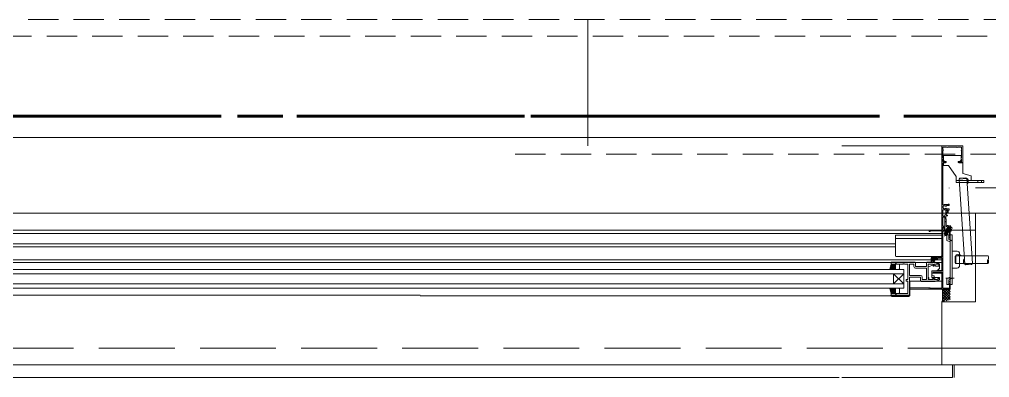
# Model space of a CAD drawing. Units: millimetres at full size, sheet at 1:30. Extents: x -16828 to 149130, y 47892 to 100313.
# Drawn here: x 4506 to 5657, y 50641 to 51066 of the extents above; entities that cross this region are included whole.
import ezdxf

# ---------------------------------------------------------------- set-up
doc = ezdxf.new("R2010")
doc.units = ezdxf.units.MM
doc.header["$LTSCALE"] = 30
for name, pattern in [('CHAIN2', [12, 9, -1, 1, -1]), ('DASHED1', [1.8, 1.2, -0.6]), ('DASHED3', [4, 3, -1]), ('DOUBLE_CHAIN1', [8.8, 5, -1, 0.6, -0.6, 0.6, -1])]:
    doc.linetypes.add(name, pattern=pattern)
for name, color, linetype, lineweight in [('0-0', 7, 'CHAIN2', 15), ('0-1', 7, 'Continuous', 15), ('2-0_通芯', 7, 'DOUBLE_CHAIN1', 15), ('2-1_躯体', 7, 'Continuous', 15), ('2-3_間仕切り', 7, 'Continuous', 15), ('2-A_建具', 7, 'Continuous', 15)]:
    doc.layers.add(name, color=color, linetype=linetype, lineweight=lineweight)

msp = doc.modelspace()

# ---------------------------------------------------------------- linework, layer by layer
at = {"layer": '0-0', "color": 1, "lineweight": 60}
msp.add_line((-9565.04, 50950.86), (35684.96, 50950.86), dxfattribs=at)
at = {"layer": '0-1'}
for p, q in [((459.96, 50835.86), (5909.96, 50835.86)), ((-6110.04, 50655.86), (31079.96, 50655.86))]:
    msp.add_line(p, q, dxfattribs=at)
at = {"layer": '0-1', "linetype": 'DASHED3'}
msp.add_line((-1280.04, 50675.86), (21780.96, 50675.86), dxfattribs=at)
at = {"layer": '2-0_通芯', "color": 1, "lineweight": 60}
msp.add_line((-10727.74, 50950.86), (35684.96, 50950.86), dxfattribs=at)
at = {"layer": '2-1_躯体'}
for p, q in [((5639.96, 50835.86), (5639.96, 50730.86)), ((5639.96, 50835.86), (5909.96, 50835.86)), ((5599.96, 50730.86), (5639.96, 50730.86)), ((5599.96, 50730.86), (5599.96, 50655.86)), ((5599.96, 50655.86), (6769.96, 50655.86))]:
    msp.add_line(p, q, dxfattribs=at)
at = {"layer": '2-1_躯体', "linetype": 'DASHED3'}
msp.add_line((5599.96, 50675.86), (6769.96, 50675.86), dxfattribs=at)
at = {"layer": '2-3_間仕切り'}
for p, q in [((5639.96, 50905.86), (5839.96, 50905.86)), ((5639.96, 50865.86), (5879.96, 50865.86))]:
    msp.add_line(p, q, dxfattribs=at)
at = {"layer": '2-A_建具', "linetype": 'DASHED1'}
for p, q in [((1275.96, 51065.86), (5093.96, 51065.86)), ((649.96, 51045.86), (5719.96, 51045.86))]:
    msp.add_line(p, q, dxfattribs=at)
at = {"layer": '2-A_建具'}
for p, q in [((5179.96, 50915.86), (5179.96, 51065.86)), ((649.96, 50925.86), (5719.96, 50925.86)), ((5599.96, 50915.86), (5481.46, 50915.86)), ((5600.46, 50915.86), (5624.46, 50915.86)), ((5624.96, 50882.91), (5624.96, 50915.36)), ((5601.46, 50895.36), (5601.46, 50846.19)), ((5601.96, 50904.41), (5601.96, 50898.81)), ((5622.96, 50904.41), (5601.96, 50904.41)), ((5601.96, 50898.81), (5603.46, 50897.31)), ((5601.96, 50895.91), (5601.96, 50892.41)), ((5604.76, 50895.91), (5601.96, 50895.91)), ((5604.21, 50895.86), (5601.96, 50895.86)), ((5603.46, 50897.31), (5604.76, 50897.31)), ((5620.16, 50897.31), (5621.46, 50897.31)), ((5624.96, 50895.91), (5620.16, 50895.91)), ((5624.46, 50895.86), (5620.71, 50895.86)), ((5621.46, 50897.31), (5622.96, 50898.81)), ((5622.96, 50898.81), (5622.96, 50904.41)), ((5616.96, 50879.56), (5616.96, 50872.41)), ((5649.96, 50874.71), (5616.96, 50874.71)), ((5616.96, 50872.41), (5649.96, 50872.41)), ((5629.65, 50876.96), (5620.67, 50876.36)), ((5627.47, 50775.56), (5620.67, 50876.36)), ((5634.96, 50880.23), (5624.96, 50882.91)), ((5629.65, 50876.96), (5628.58, 50877.89)), ((5636.45, 50776.16), (5629.65, 50876.96)), ((5634.96, 50880.23), (5634.96, 50874.71)), ((5642.81, 50872.41), (5642.81, 50874.71)), ((5647.31, 50872.41), (5647.31, 50874.71)), ((5649.96, 50872.41), (5649.96, 50874.71)), ((5608.76, 50865.66), (5608.96, 50865.86)), ((5601.64, 50843.36), (5601.68, 50843.21)), ((5601.68, 50842.71), (5601.64, 50842.56)), ((5602.61, 50844.55), (5602.46, 50844.54)), ((5602.46, 50841.39), (5602.61, 50841.37)), ((5603.38, 50844.8), (5603.26, 50844.75)), ((5603.26, 50841.17), (5603.38, 50841.12)), ((5604.26, 50844.58), (5604.17, 50844.66)), ((5604.17, 50841.26), (5604.26, 50841.35)), ((5605.16, 50844.11), (5605.02, 50844.11)), ((5605.02, 50841.81), (5605.16, 50841.81)), ((4405.96, 50815.86), (5639.96, 50815.86)), ((5606.48, 50814.48), (5603.19, 50808.8)), ((5604.19, 50814.48), (5604.1, 50814.32)), ((5604.19, 50814.48), (5604.63, 50814.48)), ((5607.97, 50813.1), (5604.19, 50814.48)), ((5604.54, 50815.08), (5604.45, 50814.93)), ((5604.45, 50814.93), (5604.67, 50814.55)), ((5604.45, 50814.93), (5608.23, 50813.56)), ((5604.54, 50815.08), (5604.98, 50815.08)), ((5608.32, 50813.71), (5604.54, 50815.08)), ((5604.63, 50814.48), (5604.67, 50814.55)), ((5604.63, 50814.48), (5607.75, 50813.48)), ((5607.79, 50813.56), (5604.67, 50814.55)), ((5604.89, 50815.69), (5604.8, 50815.54)), ((5604.8, 50815.54), (5605.02, 50815.16)), ((5604.8, 50815.54), (5608.58, 50814.16)), ((5604.89, 50815.69), (5605.33, 50815.69)), ((5608.67, 50814.32), (5604.89, 50815.69)), ((5604.98, 50815.08), (5605.02, 50815.16)), ((5604.98, 50815.08), (5608.1, 50814.09)), ((5608.14, 50814.16), (5605.02, 50815.16)), ((5605.24, 50816.29), (5605.15, 50816.14)), ((5605.15, 50816.14), (5605.37, 50815.76)), ((5605.15, 50816.14), (5608.93, 50814.77)), ((5605.24, 50816.29), (5605.68, 50816.29)), ((5609.02, 50814.92), (5605.24, 50816.29)), ((5605.33, 50815.69), (5605.37, 50815.76)), ((5605.33, 50815.69), (5608.45, 50814.69)), ((5608.49, 50814.77), (5605.37, 50815.76)), ((5605.5, 50816.75), (5605.72, 50816.37)), ((5605.63, 50820.01), (5606.27, 50820.93)), ((5611.69, 50816.51), (5605.63, 50820.01)), ((5605.68, 50816.29), (5605.72, 50816.37)), ((5605.68, 50816.29), (5608.8, 50815.3)), ((5605.94, 50817.51), (5605.85, 50817.36)), ((5605.85, 50817.36), (5606.07, 50816.98)), ((5605.85, 50817.36), (5609.63, 50815.98)), ((5606.03, 50816.9), (5606.07, 50816.98)), ((5609.19, 50815.98), (5606.07, 50816.98)), ((5606.2, 50817.96), (5606.42, 50817.58)), ((5606.2, 50817.96), (5609.98, 50816.59)), ((5606.38, 50817.51), (5606.42, 50817.58)), ((5606.38, 50817.51), (5609.5, 50816.51)), ((5609.54, 50816.59), (5606.42, 50817.58)), ((5606.55, 50818.57), (5606.77, 50818.19)), ((5610.02, 50816.67), (5606.6, 50818.64)), ((5606.73, 50818.11), (5606.77, 50818.19)), ((5608.14, 50817.75), (5606.77, 50818.19)), ((5606.91, 50818.69), (5606.81, 50818.52)), ((5606.98, 50815.35), (5607.58, 50816.39)), ((5608.08, 50817.25), (5610.54, 50821.51)), ((5608.45, 50814.69), (5608.49, 50814.77)), ((5608.67, 50814.32), (5608.45, 50814.69)), ((5608.93, 50814.77), (5608.49, 50814.77)), ((5608.8, 50815.3), (5608.84, 50815.38)), ((5609.02, 50814.92), (5608.8, 50815.3)), ((5609.02, 50814.92), (5608.93, 50814.77)), ((5609.15, 50815.91), (5609.19, 50815.98)), ((5609.37, 50815.53), (5609.15, 50815.91)), ((5609.63, 50815.98), (5609.19, 50815.98)), ((5609.5, 50816.51), (5609.54, 50816.59)), ((5609.72, 50816.13), (5609.5, 50816.51)), ((5609.98, 50816.59), (5609.54, 50816.59)), ((5609.72, 50816.13), (5609.63, 50815.98)), ((5609.91, 50816.96), (5609.81, 50816.79)), ((5609.96, 50807.36), (5609.96, 50815.86)), ((5610.02, 50816.67), (5609.98, 50816.59)), ((5611.69, 50816.51), (5612.17, 50817.53)), ((5599.96, 50811.96), (4405.96, 50811.96)), ((5544.96, 50808.96), (5544.96, 50785.46)), ((5599.96, 50805.92), (5544.96, 50805.92)), ((5598.96, 50809.96), (5545.96, 50809.96)), ((5603.88, 50813.28), (5602.74, 50811.3)), ((5602.74, 50811.3), (5603.53, 50809.68)), ((5604, 50811.6), (5602.77, 50811.37)), ((5604.41, 50810.91), (5603.53, 50809.68)), ((5603.79, 50809.53), (5603.53, 50809.68)), ((5603.84, 50813.87), (5603.75, 50813.72)), ((5603.75, 50813.72), (5603.97, 50813.34)), ((5603.75, 50813.72), (5606.37, 50812.77)), ((5603.97, 50809.84), (5603.79, 50809.53)), ((5605.59, 50809.65), (5603.79, 50809.53)), ((5603.84, 50813.87), (5604.28, 50813.87)), ((5606.51, 50812.9), (5603.84, 50813.87)), ((5605.77, 50812.19), (5603.88, 50813.28)), ((5603.93, 50813.26), (5603.97, 50813.34)), ((5606.22, 50812.62), (5603.97, 50813.34)), ((5605.43, 50809.97), (5603.97, 50809.84)), ((5604.1, 50814.32), (5604.32, 50813.95)), ((5604.1, 50814.32), (5607.88, 50812.95)), ((5604.28, 50813.87), (5604.32, 50813.95)), ((5604.28, 50813.87), (5607.4, 50812.88)), ((5607.44, 50812.95), (5604.32, 50813.95)), ((5604.41, 50810.91), (5606.61, 50812.99)), ((5606.09, 50803.98), (5606.09, 50810.36)), ((5606.09, 50810.36), (5608.39, 50810.36)), ((5606.74, 50811.63), (5606.48, 50811.78)), ((5606.7, 50811.66), (5607.09, 50812.35)), ((5606.71, 50803.06), (5609.89, 50801.77)), ((5606.93, 50812.56), (5607.53, 50812.35)), ((5607.62, 50812.5), (5607.02, 50812.72)), ((5607.4, 50812.88), (5607.44, 50812.95)), ((5607.62, 50812.5), (5607.4, 50812.88)), ((5607.88, 50812.95), (5607.44, 50812.95)), ((5607.62, 50812.5), (5607.53, 50812.35)), ((5607.75, 50813.48), (5607.79, 50813.56)), ((5607.97, 50813.1), (5607.75, 50813.48)), ((5608.23, 50813.56), (5607.79, 50813.56)), ((5607.97, 50813.1), (5607.88, 50812.95)), ((5608.1, 50814.09), (5608.14, 50814.16)), ((5608.32, 50813.71), (5608.1, 50814.09)), ((5608.58, 50814.16), (5608.14, 50814.16)), ((5608.32, 50813.71), (5608.23, 50813.56)), ((5608.39, 50810.36), (5608.39, 50804.86)), ((5608.39, 50804.86), (5609.89, 50804.25)), ((5608.67, 50814.32), (5608.58, 50814.16)), ((5609.89, 50804.25), (5612.19, 50803.32)), ((5609.96, 50810.36), (5609.96, 50751.36)), ((5609.96, 50810.36), (5612.26, 50810.36)), ((5612.26, 50810.36), (5612.25, 50751.36)), ((5544.96, 50799.46), (4422.46, 50799.46)), ((5544.96, 50796.06), (4422.46, 50796.06)), ((5598.96, 50784.46), (5545.96, 50784.46)), ((5587.46, 50782.86), (5587.46, 50781.56)), ((5588, 50780.36), (5587.46, 50779.82)), ((5587.46, 50780.06), (5587.46, 50778.06)), ((5589.76, 50780.36), (5587.76, 50780.36)), ((5589.35, 50780.36), (5588.35, 50779.36)), ((5589.55, 50782.77), (5589.05, 50782.27)), ((5589.26, 50781.76), (5589.6, 50781.76)), ((5590.47, 50782.83), (5589.4, 50781.76)), ((5591.66, 50781.33), (5589.69, 50779.36)), ((5591.65, 50782.66), (5590.06, 50781.07)), ((5590.06, 50781.3), (5590.06, 50780.66)), ((5592.66, 50782.66), (5590.56, 50782.66)), ((5591.66, 50781.46), (5591.66, 50780.36)), ((5591.96, 50781.76), (5593.36, 50781.76)), ((5593.19, 50782.86), (5592.09, 50781.76)), ((5593.64, 50781.96), (5593.46, 50781.78)), ((5593.66, 50782.06), (5593.66, 50782.56)), ((5612.26, 50790.86), (5618.26, 50790.86)), ((5616.76, 50785.36), (5615.76, 50784.36)), ((5654.96, 50785.36), (5616.76, 50785.36)), ((5616.76, 50785.36), (5616.76, 50776.36)), ((5621.26, 50787.86), (5621.26, 50773.86)), ((4407.46, 50769.06), (5554.96, 50769.06)), ((4422.46, 50777.46), (5539.96, 50777.46)), ((5599.96, 50777.56), (4981.21, 50777.56)), ((5539.96, 50775.56), (5538.46, 50769.06)), ((5544.73, 50775.56), (5538.53, 50769.36)), ((5538.86, 50769.06), (5538.53, 50769.39)), ((5540.27, 50769.06), (5538.8, 50770.53)), ((5543.32, 50775.56), (5538.95, 50771.2)), ((5541.69, 50769.06), (5539.06, 50771.68)), ((5543.1, 50769.06), (5539.33, 50772.83)), ((5541.9, 50775.56), (5539.38, 50773.03)), ((5544.52, 50769.06), (5539.6, 50773.98)), ((5544.96, 50774.37), (5539.65, 50769.06)), ((5540.49, 50775.56), (5539.8, 50774.87)), ((5544.96, 50770.03), (5539.86, 50775.13)), ((5539.96, 50777.66), (5539.96, 50776.06)), ((5544.96, 50775.56), (5539.96, 50775.56)), ((5544.96, 50771.45), (5540.84, 50775.56)), ((5544.96, 50772.96), (5541.06, 50769.06)), ((5544.96, 50772.86), (5542.26, 50775.56)), ((5544.96, 50771.55), (5542.47, 50769.06)), ((5544.96, 50774.27), (5543.67, 50775.56)), ((5544.96, 50770.13), (5543.89, 50769.06)), ((5544.96, 50769.06), (5544.96, 50776.26)), ((5544.96, 50774.56), (5544.96, 50770.06)), ((5548.96, 50775.56), (5545.96, 50775.56)), ((5545.96, 50769.06), (5548.96, 50769.06)), ((5549.96, 50770.06), (5549.96, 50774.56)), ((5554.92, 50775.63), (5555, 50775.63)), ((5554.96, 50747.06), (5554.96, 50769.06)), ((5589.59, 50774.4), (5584.95, 50772.73)), ((5590.66, 50779.36), (5587.46, 50779.36)), ((5587.76, 50778.23), (5587.96, 50779.36)), ((5589.36, 50779.36), (5591.58, 50777.68)), ((5589.96, 50779.36), (5591.78, 50777.96)), ((5591.15, 50774.37), (5592.46, 50773.76)), ((5591.5, 50779.82), (5591.2, 50779.52)), ((5596.75, 50776.27), (5592.53, 50777.54)), ((5597.46, 50771.66), (5597.46, 50775.32)), ((5612.26, 50770.86), (5618.26, 50770.86)), ((5654.96, 50776.36), (5616.76, 50776.36)), ((5627.47, 50775.56), (5636.45, 50776.16)), ((5627.47, 50775.56), (5628.53, 50774.63)), ((4407.46, 50764.06), (5554.96, 50764.06)), ((5542.96, 50764.06), (5554.96, 50752.06)), ((5542.96, 50752.06), (5554.96, 50764.06)), ((5542.96, 50764.06), (5542.96, 50752.06)), ((5561.96, 50762.09), (5574.89, 50762.09)), ((5584.56, 50759.76), (5583.96, 50759.76)), ((5584.56, 50759.76), (5584.56, 50757.09)), ((5588.36, 50757.76), (5589.53, 50757.76)), ((5588.36, 50757.09), (5588.36, 50757.76)), ((5588.46, 50767.71), (5588.46, 50759.46)), ((5588.46, 50764.66), (5599.96, 50764.66)), ((5597.46, 50759.46), (5588.46, 50759.46)), ((5588.68, 50767.66), (5594.06, 50767.71)), ((5590.73, 50761.58), (5588.73, 50762.31)), ((5589.53, 50757.76), (5589.53, 50759.46)), ((5589.83, 50759.76), (5590.76, 50759.76)), ((5591.06, 50760.06), (5591.06, 50761.11)), ((5599.96, 50768.06), (5594.84, 50768.06)), ((5614.96, 50758.86), (5604.96, 50758.86)), ((5606.08, 50757.74), (5606.08, 50751.36)), ((5606.71, 50758.67), (5609.88, 50759.95)), ((5554.96, 50752.06), (4407.46, 50752.06)), ((4407.46, 50747.06), (5554.96, 50747.06)), ((5539.96, 50740.56), (5538.46, 50747.06)), ((5538.86, 50747.06), (5538.53, 50746.74)), ((5544.73, 50740.56), (5538.53, 50746.76)), ((5540.27, 50747.06), (5538.8, 50745.59)), ((5541.69, 50747.06), (5539.06, 50744.44)), ((5543.1, 50747.06), (5539.33, 50743.29)), ((5544.52, 50747.06), (5539.6, 50742.14)), ((5544.96, 50741.75), (5539.65, 50747.06)), ((5544.96, 50746.09), (5539.86, 50740.99)), ((5544.96, 50743.16), (5541.06, 50747.06)), ((5544.96, 50744.58), (5542.47, 50747.06)), ((5544.96, 50745.99), (5543.89, 50747.06)), ((5544.96, 50747.06), (5544.96, 50739.86)), ((5544.96, 50741.56), (5544.96, 50746.06)), ((5545.96, 50747.06), (5548.96, 50747.06)), ((5549.96, 50746.06), (5549.96, 50741.56)), ((5561.96, 50755.16), (5599.96, 50755.16)), ((5584.96, 50747.26), (5562.16, 50747.26)), ((5562.16, 50745.86), (5609.46, 50745.86)), ((5592.53, 50755.18), (5596.75, 50756.45)), ((5609.96, 50736.86), (5600.96, 50745.86)), ((5609.96, 50745.86), (5600.96, 50736.86)), ((5606.96, 50745.86), (5600.96, 50739.86)), ((5603.96, 50745.86), (5600.96, 50742.86)), ((5609.96, 50739.86), (5603.96, 50745.86)), ((5606.08, 50751.36), (5608.38, 50751.36)), ((5609.96, 50742.86), (5606.96, 50745.86)), ((5608.38, 50751.36), (5608.38, 50756.86)), ((5609.96, 50746.36), (5609.96, 50754.36)), ((5609.96, 50751.36), (5612.25, 50751.36)), ((4400.96, 50738.56), (4981.21, 50738.56)), ((4981.21, 50737.76), (5562.16, 50737.76)), ((5543.32, 50740.56), (5538.95, 50744.93)), ((5541.9, 50740.56), (5539.38, 50743.09)), ((5539.66, 50738.56), (5539.66, 50738.26)), ((5562.16, 50738.26), (5539.66, 50738.26)), ((5540.49, 50740.56), (5539.8, 50741.25)), ((5544.96, 50740.56), (5539.96, 50740.56)), ((5540.66, 50737.26), (5561.16, 50737.26)), ((5544.96, 50744.68), (5540.84, 50740.56)), ((5544.96, 50743.26), (5542.26, 50740.56)), ((5544.96, 50741.85), (5543.67, 50740.56)), ((5548.96, 50740.56), (5545.96, 50740.56)), ((5609.96, 50733.86), (5600.96, 50742.86)), ((5609.96, 50742.86), (5600.96, 50733.86)), ((5608, 50732.82), (5600.96, 50739.86)), ((5609.96, 50739.86), (5600.96, 50730.86)), ((5605.66, 50732.17), (5600.96, 50736.86)), ((5609.96, 50736.86), (5605.11, 50732.01)), ((5603.31, 50731.51), (5600.96, 50733.86)), ((5609.96, 50733.86), (5609.27, 50733.17)), ((5614.96, 50655.86), (5614.96, 50640.86)), ((5478.46, 50640.86), (891.46, 50640.86))]:
    msp.add_line(p, q, dxfattribs=at)
at = {"layer": '2-A_建具', "linetype": 'DASHED1'}
msp.add_lwpolyline([(5093.96, 50905.86), (5739.96, 50905.86), (5739.96, 51065.86), (5093.96, 51065.86)], dxfattribs=at)
at = {"layer": '2-A_建具'}
for points in [[(5599.96, 50815.86), (5599.96, 50915.36), (5600.46, 50915.86)], [(5601.46, 50913.86), (5601.46, 50911.69), (5601.53, 50911.5)], [(5601.53, 50910.22), (5601.46, 50910.03), (5601.46, 50901.69), (5601.53, 50901.5)], [(5605.82, 50914.29), (5605.63, 50914.36), (5601.96, 50914.36)], [(5617.82, 50914.29), (5617.63, 50914.36), (5607.29, 50914.36), (5607.1, 50914.29)], [(5622.96, 50914.36), (5619.29, 50914.36), (5619.1, 50914.29)], [(5623.39, 50911.5), (5623.46, 50911.69), (5623.46, 50913.86)], [(5623.39, 50901.5), (5623.46, 50901.69), (5623.46, 50910.03), (5623.39, 50910.22)], [(5601.53, 50900.22), (5601.46, 50900.03), (5601.46, 50897.56)], [(5601.96, 50897.06), (5603.47, 50897.06), (5603.68, 50897.15)], [(5621.23, 50897.15), (5621.44, 50897.06), (5622.96, 50897.06)], [(5623.46, 50897.56), (5623.46, 50900.03), (5623.39, 50900.22)], [(5601.96, 50892.41), (5607.96, 50892.41), (5616.96, 50879.56)], [(5628.58, 50877.89), (5621.6, 50877.42), (5620.67, 50876.36)], [(5605.56, 50841.38), (5605.86, 50841.06), (5608.76, 50841.06), (5608.76, 50839.46), (5607.76, 50839.46), (5607.76, 50836.46), (5606.36, 50836.46), (5606.36, 50836.96), (5606.76, 50837.53), (5606.76, 50839.76), (5601.46, 50839.76), (5601.46, 50832.36), (5603.36, 50832.36)], [(5603.46, 50846.16), (5607.54, 50846.16), (5608.06, 50846.46), (5608.76, 50846.46), (5608.76, 50844.86), (5605.86, 50844.86), (5605.56, 50844.54)], [(5603.86, 50826.32), (5603.86, 50833.37), (5604.86, 50837.11), (5604.86, 50839.06)], [(5605.79, 50839.31), (5606.92, 50837.37), (5606.11, 50837.15), (5605.21, 50833.76), (5606.26, 50833.76)], [(5603.36, 50831.36), (5601.46, 50831.36), (5601.46, 50820.36), (5603.63, 50820.36), (5603.86, 50817.8)], [(5602.45, 50818.65), (5602.73, 50817.06), (5603.86, 50817.06), (5603.86, 50825.4), (5603.98, 50825.59), (5603.98, 50826.14), (5603.86, 50826.32)], [(5605.06, 50831.56), (5605.06, 50829.16), (5605.36, 50828.86), (5605.36, 50820.16), (5608.27, 50818.48), (5608.37, 50818.29), (5608.84, 50818.01), (5609.06, 50818.02), (5611.87, 50816.4), (5610.75, 50814.46), (5609.96, 50814.46)], [(5584.96, 50815.86), (5584.96, 50814.26), (5586.16, 50814.26)], [(5586.76, 50814.86), (5599.96, 50814.86), (5599.96, 50783.86), (5588.46, 50783.86)], [(5609.46, 50754.86), (5608.96, 50754.86), (5608.36, 50753.82), (5608.36, 50752.86), (5609.06, 50752.86), (5609.06, 50747.06), (5601.16, 50747.06), (5601.16, 50814.66), (5609.06, 50814.66), (5609.06, 50808.86), (5608.36, 50808.86), (5608.36, 50807.9), (5608.96, 50806.86), (5609.46, 50806.86)], [(5602.87, 50817.67), (5602.59, 50819.26), (5601.46, 50819.26), (5601.46, 50815.86)], [(5607.81, 50815.86), (5605.34, 50817.29), (5604.51, 50815.86)], [(5609.37, 50815.53), (5605.59, 50816.9), (5605.5, 50816.75), (5609.28, 50815.38)], [(5605.59, 50816.9), (5606.03, 50816.9), (5609.15, 50815.91)], [(5609.37, 50815.53), (5609.28, 50815.38), (5608.84, 50815.38), (5605.72, 50816.37)], [(5609.72, 50816.13), (5605.94, 50817.51), (5606.38, 50817.51)], [(5609.6, 50816.91), (5606.29, 50818.11), (5606.2, 50817.96)], [(5606.29, 50818.11), (5606.73, 50818.11), (5608.48, 50817.55)], [(5606.6, 50818.64), (5606.55, 50818.57), (5607.02, 50818.4)], [(5608.07, 50821.33), (5607.94, 50819.31), (5608.63, 50818.21)], [(5611.62, 50819.28), (5609.93, 50818.16), (5608.63, 50818.21)], [(5603.97, 50809.84), (5607, 50812.69), (5605.43, 50809.97)], [(5604.36, 50810.81), (5604, 50811.6), (5604.58, 50812.88)], [(5606.74, 50811.63), (5605.59, 50809.65), (5605.43, 50809.97)], [(5607.53, 50812.35), (5607.09, 50812.35), (5606.85, 50812.42)], [(4418.61, 50780.56), (5589.76, 50780.56), (5589.76, 50781.36), (5588.66, 50781.36), (5588.66, 50782.86), (5593.86, 50782.86), (5593.86, 50781.36), (5592.76, 50781.36), (5592.76, 50780.56), (5599.96, 50780.56)], [(5595.06, 50781.56), (5595.06, 50782.66), (5599.96, 50782.66), (5599.96, 50767.36), (5597.65, 50767.36)], [(5615.76, 50784.36), (5615.76, 50777.36), (5616.76, 50776.36)], [(5597.46, 50775.32), (5592.39, 50777.46), (5592.39, 50777.66), (5582.46, 50777.66), (5582.46, 50777.46), (5568.46, 50777.46), (5568.46, 50777.66), (5539.96, 50777.66)], [(5544.96, 50776.26), (5545.96, 50776.26), (5547.69, 50775.63), (5554, 50775.63)], [(5555.92, 50775.63), (5559.96, 50775.63), (5559.96, 50757.09), (5559.09, 50757.09)], [(5567.03, 50772.63), (5567.03, 50775.63), (5561.96, 50775.63), (5561.96, 50762.09)], [(5581.96, 50777.06), (5581.96, 50772.56), (5568.96, 50772.56), (5568.96, 50777.06)], [(5576.89, 50760.09), (5576.89, 50757.09), (5582.03, 50757.09), (5582.03, 50770.63), (5569.03, 50770.63)], [(5597.46, 50757.4), (5597.46, 50759.46), (5595.16, 50759.46), (5595.16, 50758.66), (5596.26, 50758.66), (5596.26, 50757.45), (5595.06, 50757.09), (5591.06, 50757.09), (5591.06, 50758.66), (5592.16, 50758.66), (5592.16, 50759.46), (5589.86, 50759.46), (5589.86, 50757.09), (5583.96, 50757.09), (5583.96, 50775.63), (5589.86, 50775.63), (5589.86, 50773.26), (5590.86, 50773.26), (5590.86, 50775.63), (5595.06, 50775.63), (5596.46, 50775.21), (5596.46, 50773.76)], [(5588.46, 50767.71), (5594.06, 50767.71), (5594.7, 50767.94), (5596.39, 50769.36), (5597.46, 50771.66)], [(5597.46, 50772.96), (5592.46, 50772.96), (5592.46, 50773.76)], [(5628.53, 50774.63), (5635.52, 50775.1), (5636.45, 50776.16)], [(5558.76, 50757.26), (5557.96, 50757.26), (5557.96, 50755.16), (5559.96, 50755.16), (5559.96, 50740.49), (5547.69, 50740.49), (5545.96, 50739.86), (5544.96, 50739.86)], [(5561.96, 50739.06), (5561.96, 50760.16), (5574.96, 50760.16), (5574.96, 50755.66)], [(5561.96, 50755.26), (5575.46, 50755.26), (5575.46, 50755.06), (5592.39, 50755.06), (5592.39, 50755.16), (5596.75, 50756.45), (5597.26, 50756.81), (5597.46, 50757.4)], [(5589.66, 50764.66), (5589.66, 50765.96), (5599.96, 50765.96), (5599.96, 50746.86), (5586.76, 50746.86)], [(5597.26, 50767.66), (5592.96, 50767.66), (5588.92, 50767.31)], [(5608.38, 50756.86), (5609.88, 50757.47), (5612.18, 50758.4)], [(5562.16, 50737.76), (5562.16, 50754.57), (5561.96, 50754.57)], [(5586.16, 50747.46), (5584.96, 50747.46), (5584.96, 50745.86)], [(5599.96, 50745.86), (5600.96, 50744.86), (5600.96, 50731.86), (5599.96, 50730.86)], [(5539.96, 50740.06), (5539.96, 50738.56), (5561.46, 50738.56)], [(5612.96, 50655.86), (5612.96, 50640.86), (5481.46, 50640.86)]]:
    msp.add_lwpolyline(points, dxfattribs=at)
for centre, radius, start, end in [((5601.96, 50913.86), 0.5, 90.00001, 179.99999), ((5600.76, 50910.86), 1, 320.28486, 39.71514), ((5606.46, 50915.06), 1, 230.28486, 309.71514), ((5618.46, 50915.06), 1, 230.28486, 309.71514), ((5622.96, 50913.86), 0.5, 0.00001, 89.99999), ((5624.16, 50910.86), 1, 140.28486, 219.71514), ((5624.46, 50915.36), 0.5, 0.00001, 89.99999), ((5601.96, 50897.56), 0.5, 180.00001, 269.99999), ((5601.96, 50895.36), 0.5, 90.00001, 179.99999), ((5600.76, 50900.86), 1, 320.28486, 39.71514), ((5604.21, 50896.61), 0.75, 270.00002, 134.41533), ((5604.76, 50896.61), 0.7, 270, 90), ((5620.16, 50896.61), 0.7, 90, 270), ((5620.71, 50896.61), 0.75, 45.58467, 269.99998), ((5622.96, 50897.56), 0.5, 270.00001, 359.99999), ((5624.16, 50900.86), 1, 140.28486, 219.71514), ((5624.46, 50896.36), 0.5, 270.00001, 359.99999), ((5629.75, 50875.47), 1.5, 273.85934, 93.85934), ((5629.85, 50873.97), 1.5, 273.85934, 33.85934), ((5629.95, 50872.47), 1.5, 273.85934, 33.85934), ((5601.86, 50846.19), 0.4, 180.00006, 296.38784), ((5602.23, 50843.82), 0.75, 72.2996, 217.70036), ((5602.23, 50842.1), 0.75, 142.29964, 287.7004), ((5603.46, 50842.96), 1.8, 171.96925, 188.03075), ((5603.46, 50842.96), 3.2, 89.99998, 116.38778), ((5603.46, 50842.96), 1.8, 96.26017, 118.03073), ((5603.46, 50842.96), 1.8, 241.96927, 263.73983), ((5603.72, 50844.44), 0.5, 26.86995, 133.13013), ((5603.72, 50841.48), 0.5, 226.86987, 333.13005), ((5603.46, 50842.96), 1.8, 44.79286, 63.73983), ((5603.46, 50842.96), 1.8, 296.26017, 315.20714), ((5605.02, 50844.51), 0.4, 224.79276, 269.99993), ((5605.02, 50841.41), 0.4, 90.00007, 135.20724), ((5605.36, 50839.06), 0.5, 29.99999, 180), ((5605.16, 50844.51), 0.4, 269.99999, 4.09604), ((5605.16, 50841.41), 0.4, 355.90396, 90.00001), ((5603.36, 50831.86), 0.5, 269.99999, 90.00001), ((5606.26, 50831.56), 1.2, 90.00001, 179.99999), ((5606.26, 50833.26), 0.5, 269.99999, 90.00001), ((5586.16, 50814.56), 0.3, 270, 0), ((5586.76, 50814.56), 0.3, 90, 180), ((5601.96, 50818.56), 0.5, 9.99999, 180), ((5603.36, 50817.76), 0.5, 190.00001, 5), ((5607.34, 50820.19), 1.3, 75.88085, 145), ((5606.48, 50818.94), 0.5, 330, 60), ((5605.46, 50812.72), 9, 44.11915, 75.88085), ((5609.46, 50815.36), 0.5, 0, 90), ((5610.34, 50816.71), 0.5, 60, 150), ((5610.99, 50818.08), 1.3, 335, 44.11915), ((5545.96, 50808.96), 1, 90, 179.99999), ((5598.96, 50808.96), 1, 0, 90), ((5607.09, 50803.98), 1, 180, 247.99665), ((5606.79, 50812.82), 0.248, 330, 137.19096), ((5609.46, 50807.36), 0.5, 270, 0), ((5545.96, 50785.46), 1, 180, 270), ((5588.46, 50782.86), 1, 90, 180), ((5588.46, 50781.56), 1, 180, 270), ((5587.76, 50780.06), 0.3, 90, 180), ((5589.26, 50782.06), 0.3, 135, 270), ((5589.76, 50782.56), 0.3, 90, 135), ((5589.6, 50782.06), 0.3, 270, 326.94427), ((5589.76, 50780.66), 0.3, 270, 0), ((5590.06, 50781.76), 0.25, 303.05573, 146.94427), ((5590.36, 50781.3), 0.3, 123.05573, 180), ((5590.36, 50782.66), 0.2, 0, 90), ((5590.66, 50780.36), 1, 270, 0), ((5591.96, 50781.46), 0.3, 90, 180), ((5592.86, 50782.66), 0.2, 90, 180), ((5593.36, 50782.56), 0.3, 0, 90), ((5593.36, 50782.06), 0.3, 270, 0), ((5594.06, 50781.56), 1, 270, 0), ((5598.96, 50785.46), 1, 270, 0), ((5618.26, 50785.36), 1.5, 0, 180), ((5618.26, 50787.86), 3, 359.99878, 89.99845), ((5619.76, 50785.36), 1.5, 0, 120), ((5621.26, 50785.36), 1.5, 0, 120), ((5627.17, 50780.05), 1.5, 93.85934, 213.85934), ((5627.27, 50778.55), 1.5, 93.85934, 213.85934), ((5658.27, 50778.61), 4, 145.77113, 214.22887), ((5651.65, 50783.11), 4, 325.77113, 34.22887), ((5651.65, 50778.61), 4, 325.77113, 34.22887), ((5540.46, 50776.06), 0.5, 180, 270), ((5545.96, 50774.56), 1, 90.0001, 180.0001), ((5545.96, 50770.06), 1, 180.0001, 270.0001), ((5548.96, 50774.56), 1, 0.0001, 90.0001), ((5548.96, 50770.06), 1, 270.0001, 0.0001), ((5554, 50775.83), 0.2, 270, 336.42182), ((5554.46, 50775.63), 0.3, 23.57818, 156.42182), ((5554.92, 50775.83), 0.2, 203.57818, 270), ((5555, 50775.83), 0.2, 270, 336.42182), ((5555.46, 50775.63), 0.3, 23.57818, 156.42182), ((5555.92, 50775.83), 0.2, 203.57818, 270), ((5569.03, 50772.63), 2, 180, 270), ((5568.46, 50777.06), 0.5, 0, 90), ((5582.46, 50777.06), 0.5, 90, 180), ((5585.46, 50771.32), 1.5, 109.85326, 179.99999), ((5587.66, 50778.06), 0.2, 180.00001, 60), ((5589.93, 50773.46), 1, 93.88684, 109.85326), ((5590.73, 50773.46), 1, 65, 82.59308), ((5591.76, 50777.76), 0.2, 204.41711, 84.41711), ((5592.39, 50777.06), 0.5, 73.30076, 90), ((5594.46, 50771.66), 3, 310, 0), ((5596.96, 50773.76), 0.5, 180, 0), ((5596.46, 50775.32), 1, 0, 73.30076), ((5618.26, 50773.86), 3, 269.99873, 359.99878), ((5627.37, 50777.05), 1.5, 93.85934, 273.85934), ((5558.76, 50757.06), 0.2, 35.09963, 90), ((5559.09, 50757.29), 0.2, 215.09963, 270), ((5574.89, 50760.09), 2, 0, 90), ((5588.76, 50767.36), 0.3, 90.5, 179.99999), ((5588.96, 50766.81), 0.5, 95, 180), ((5588.96, 50762.76), 0.5, 180, 250), ((5589.83, 50759.46), 0.3, 90, 179.99999), ((5590.56, 50761.11), 0.5, 0, 70), ((5590.76, 50760.06), 0.3, 270, 0), ((5594.05, 50768.71), 1, 270.5, 310), ((5596.46, 50757.4), 1, 286.69924, 0), ((5597.26, 50767.46), 0.2, 14.47751, 90), ((5597.65, 50767.56), 0.2, 194.47751, 270), ((5607.08, 50757.74), 1, 111.99783, 180), ((5545.96, 50746.06), 1, 89.9999, 179.9999), ((5548.96, 50746.06), 1, 359.9999, 89.9999), ((5575.46, 50755.66), 0.5, 180, 270), ((5586.16, 50747.16), 0.3, 0, 90), ((5586.76, 50747.16), 0.3, 180, 270), ((5592.39, 50755.66), 0.5, 270, 286.69924), ((5609.46, 50754.36), 0.5, 0, 90), ((5609.46, 50746.36), 0.5, 270, 0), ((5540.66, 50738.26), 1, 180, 270), ((5540.46, 50740.06), 0.5, 90, 180), ((5545.96, 50741.56), 1, 179.9999, 269.9999), ((5548.96, 50741.56), 1, 269.9999, 359.9999), ((5561.16, 50738.26), 1, 270, 0), ((5561.46, 50739.06), 0.5, 270, 0)]:
    msp.add_arc(centre, radius, start, end, dxfattribs=at)

doc.saveas('drawing.dxf')
